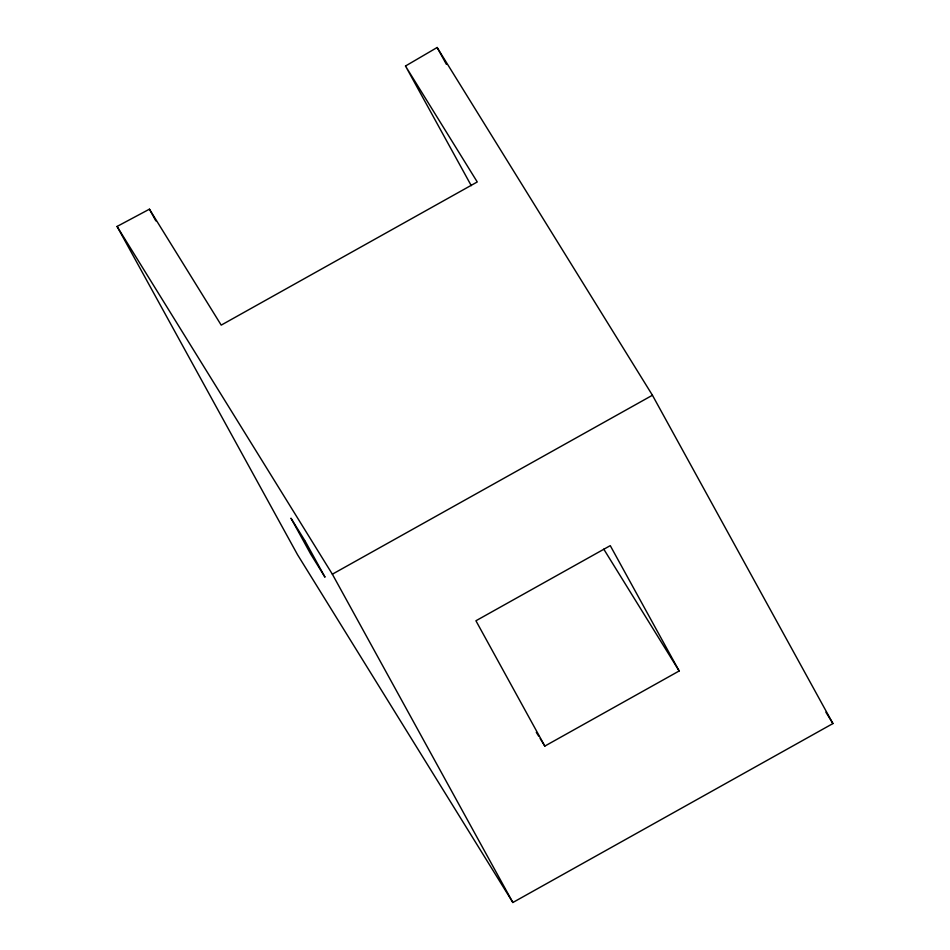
<?xml version="1.0" encoding="UTF-8"?>
<svg xmlns="http://www.w3.org/2000/svg" width="950" height="950" viewBox="0 0 950 950"><rect width="100%" height="100%" fill="white"/><g stroke="black" fill="none" stroke-linecap="round" stroke-linejoin="round"><path stroke-width="1.43" d="M405.484 66.025L437.142 47.5L652.436 395.247L832.924 723.556L512.857 902.5L297.528 554.693L117.076 226.444L149.435 209.178L221.208 325.126L477.256 181.961L405.484 66.025L471.259 185.654M117.076 226.444L332.358 574.192L652.436 395.247M544.825 746.094L679.167 670.973L610.268 545.644L475.926 620.766L544.825 746.094L540.17 738.554M825.906 712.215L832.924 723.556M603.773 549.159L679.167 670.973M536.275 732.284L538.614 736.048M437.142 47.5L446.417 64.362M149.435 209.178L155.859 220.887M332.358 574.192L512.857 902.5M305.318 541.381L290.961 518.189L310.65 553.992L325.007 577.184L305.318 541.381"/></g></svg>
